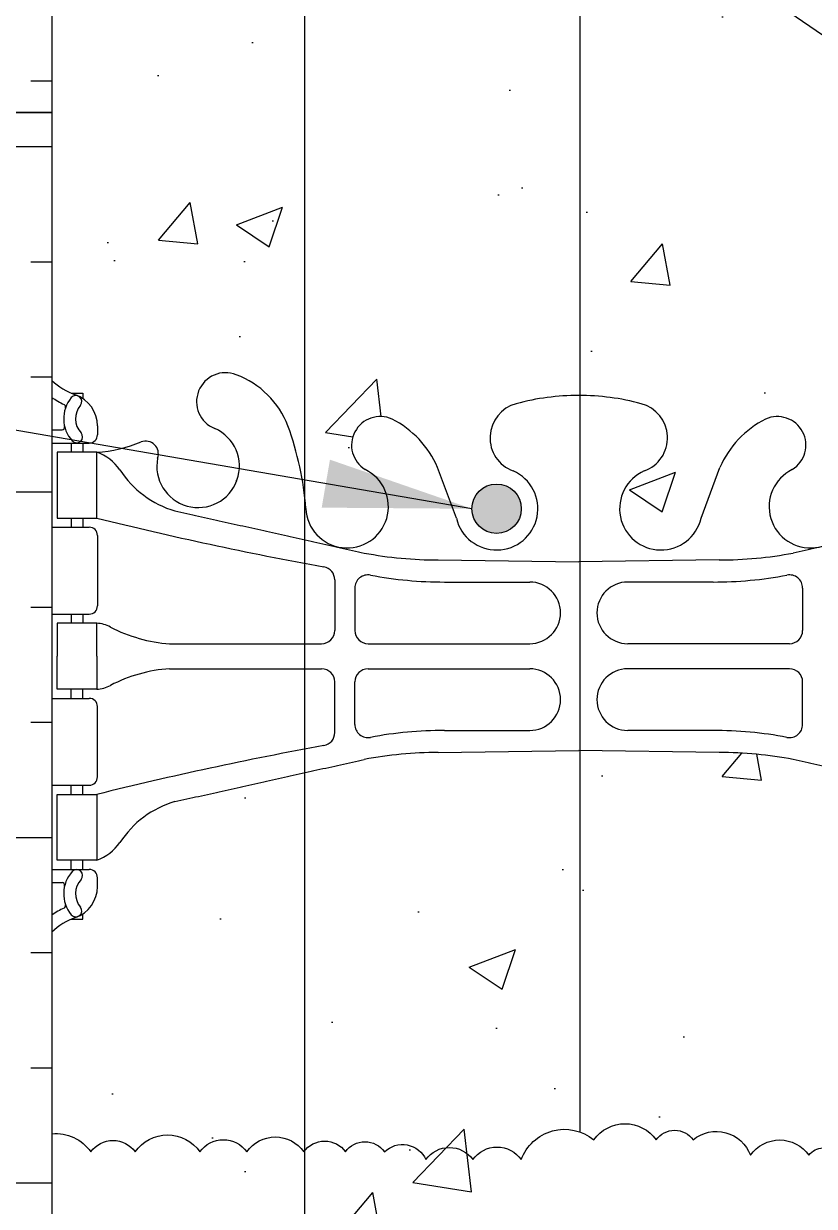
# Model space of a CAD drawing. Header units: inches. Extents: x 16 to 68.3, y 21.2 to 93.9.
# Drawn here: x 41.79 to 47.79, y 66.62 to 75.61 of the extents above; entities that cross this region are included whole.
import ezdxf

# ---------------------------------------------------------------- set-up
doc = ezdxf.new("R2010")
doc.units = ezdxf.units.IN
doc.header["$LTSCALE"] = 0.5
doc.header["$MEASUREMENT"] = 0
for name, color, linetype in [('HATCH', 12, 'Continuous'), ('line25', 2, 'Continuous'), ('LINE3', 3, 'Continuous'), ('LINE50', 5, 'Continuous'), ('TEXT', 4, 'Continuous'), ('Web_Edge', 9, 'Continuous')]:
    doc.layers.add(name, color=color, linetype=linetype)
doc.styles.add('DIM', font='romans.shx', dxfattribs={"width": 0.7})
doc.dimstyles.new('ext_12', dxfattribs={"dimscale": 12, "dimtxt": 0.09375, "dimasz": 0.09375, "dimexe": 0.09375, "dimexo": 0.0625, "dimgap": 0.0625, "dimtad": 1, "dimdec": 1, "dimzin": 3, "dimdsep": 46, "dimlunit": 4, "dimtxsty": 'DIM', "dimcen": 0.09, "dimdle": 0.09375, "dimclrt": 4, "dimadec": 0, "dimazin": 0, "dimtfac": 1, "dimtdec": 1, "dimtmove": 2, "dimatfit": 3, "dimfxl": 1, "dimfrac": 2, "dimtolj": 1, "dimtzin": 0, "dimarcsym": 0})
pattern_1 = [(50, (0, 0), (3.586300913003767, -0.3137606749129755), [0.375, -4.125]), (355, (0, 0), (-0.693756668065, 3.760960668500059), [0.3, -3.3]), (100.4514, (0.2988584, -0.0261467), (2.892546908570108, 3.447197710304768), [0.31870095, -3.50571056]), (46.18420000000001, (0, 1), (5.336205243128222, -0.8275950716450904), [0.5625, -6.1875]), (96.6356, (0.444683725, 0.931033465), (4.673313527743517, 4.870589354502209), [0.47805144, -5.258565]), (351.1842, (0, 1), (4.673309725668136, 4.870593004626623), [0.45, -4.95]), (21, (0.5, 0.75), (2.984535260592308, -2.013094453326694), [0.375, -4.125]), (326.0000000000001, (0.5, 0.75), (1.216576659607909, 3.625750225234265), [0.3, -3.3]), (71.4514, (0.748711165, 0.58224197), (4.20111314290745, 1.612652483549762), [0.31870095, -3.50571056]), (37.50000000000001, (0, 0), (0.06079927658645334, 1.664469269156557), [0, -3.26, 0, -3.35, 0, -3.3125]), (7.499999999999999, (0, 0), (1.315347687210743, 1.972058559411801), [0, -1.91, 0, -3.185, 0, -1.2625]), (327.5, (-1.115, 0), (2.669112180862045, -0.112774358671899), [0, -1.25, 0, -3.9, 0, -5.175]), (317.5, (-1.615, 0), (2.915930846711931, 0.5005249116615882), [0, -1.625, 0, -2.59, 0, -3.675])]

msp = doc.modelspace()

# ---------------------------------------------------------------- hatches: boundary and pattern name
at = {"layer": 'HATCH'}
h = msp.add_hatch(dxfattribs=at)
h.set_pattern_fill('INSUL', color=256, scale=7, style=0)
h.set_pattern_definition([(0, (-2884.155831338762, -322.0766072067573), (0, 2.625), []), (0, (-2884.155831338762, -321.2016072067573), (0, 2.625), [0.875, -0.875]), (0, (-2884.155831338762, -320.3266072067573), (0, 2.625), [0.875, -0.875])])
h.paths.add_polyline_path([(39.38075037272097, 74.93290685595431), (39.81825037272097, 74.93290685595431), (39.81825037272097, 75.43290685595431), (41.31825037272097, 75.43290685595431), (41.31825037272097, 74.93290685595431), (42.00575037272097, 74.93290685595431), (42.00575037272097, 92.93290685595431), (41.31825037272097, 92.93290685595431), (41.31825037272097, 93.43290685595431), (39.81825037272097, 93.43290685595431), (39.81825037272097, 92.93290685595431), (39.38075037272097, 92.93290685595431)])
h = msp.add_hatch(dxfattribs=at)
h.set_pattern_fill('AR-CONC', color=256, scale=0.5)
h.set_pattern_definition([(49.99999999999999, (0, 0), (3.586300913003767, -0.3137606749129755), [0.375, -4.125]), (355, (0, 0), (-0.693756668065, 3.760960668500059), [0.3, -3.3]), (100.45144446, (0.298858405, -0.02614672), (2.89254423363556, 3.447199954843147), [0.3187009599999999, -3.505710559999999]), (46.18420000000001, (0, 1), (5.336206653357862, -0.8275964039653827), [0.5625, -6.1875]), (96.63563549, (0.444683725, 0.931033465), (4.673309728371142, 4.870593003872752), [0.47805171, -5.258568799999999]), (351.1841639899999, (0, 1), (4.673309725273866, 4.870593001349951), [0.45, -4.950000005]), (21, (0.5, 0.75), (2.984535260592308, -2.013094453326694), [0.375, -4.125]), (326.0000000000001, (0.5, 0.75), (1.216576659607909, 3.625750225234265), [0.3, -3.3]), (71.45144474, (0.74871127, 0.58224213), (4.201111883649856, 1.612655764031769), [0.31870095, -3.50571056]), (37.50000000000001, (0, 0), (0.06079927658645334, 1.664469269156557), [0, -3.26, 0, -3.35, 0, -3.3125]), (7.499999999999999, (0, 0), (1.315347687210743, 1.972058559411801), [0, -1.91, 0, -3.185, 0, -1.2625]), (327.5, (-1.115, 0), (2.669112180862045, -0.1127743586718988), [0, -1.25, 0, -3.9, 0, -5.175]), (317.5, (-1.615, 0), (2.915930846711931, 0.5005249116615886), [0, -1.625, 0, -2.59, 0, -3.675])])
edge = h.paths.add_edge_path()
edge.add_arc((49.65974737583271, 86.34523039092467), 0.4999999999999998, 46.21088882983787, 66.42182151813422)
edge.add_line((49.85974737586201, 86.80348796040747), (49.76974737586147, 86.80348796040059))
edge.add_line((49.76974737586147, 86.80348796040059), (49.76974737585874, 86.84521402032473))
edge.add_arc((49.9097473758427, 87.05233717210766), 0.2499999999999988, 180.0000000030875, 235.94420226187, ccw=False)
edge.add_line((49.6597473758427, 87.05233717209418), (49.65974737583906, 87.11983717210428))
edge.add_arc((49.72224737583906, 87.11983717210765), 0.06250000000000001, 89.99999999998698, 180.0000000030875, ccw=False)
edge.add_line((49.72224737583907, 87.18233717210765), (49.76974737583691, 87.18233717210764))
edge.add_line((49.76974737583691, 87.18233717210764), (49.76974737583237, 87.25233717210764))
edge.add_line((49.76974737583237, 87.25233717210764), (49.6647473758477, 87.25233717210764))
edge.add_arc((49.78715602700481, 87.59494103462791), 0.3638149041640578, 212.0424222806901, 250.3387412735826, ccw=False)
edge.add_arc((48.86403713168669, 86.98371098329338), 0.743499063761513, 34.22801950081571, 73.81071145721748)
edge.add_spline(control_points=[(49.07133327597398, 87.6977272060627), (47.63388327597409, 88.01818720606272)], knot_values=[0, 0, 1, 1], degree=1, periodic=0)
edge.add_arc((47.07754542795036, 85.08658239844536), 2.983926699701091, 79.25461642973926, 90.09946546446955)
edge.add_line((47.07236533425804, 88.07050460182438), (46.01729402065462, 88.08608661676334))
edge.add_line((46.01729402065462, 88.08608661676334), (46.01729402065461, 79.77972709514529))
edge.add_line((46.01729402065461, 79.77972709514529), (47.07236533425807, 79.79530911008425))
edge.add_arc((47.07754542795034, 82.77923131346327), 2.983926699701083, 269.9005345355316, 280.745383570264)
edge.add_spline(control_points=[(47.63388327597409, 79.84762650584591), (49.07133327597398, 80.16808650584593)], knot_values=[0, 0, 1, 1], degree=1, periodic=0)
edge.add_arc((48.86403713168669, 80.88210272861525), 0.7434990637615129, 286.1892885427836, 325.7719804991818)
edge.add_arc((49.78715602700481, 80.27087267728072), 0.3638149041640576, 109.66125872641629, 147.9575777193149, ccw=False)
edge.add_line((49.6647473758477, 80.61347653980098), (49.76974737583237, 80.61347653980098))
edge.add_line((49.76974737583237, 80.61347653980098), (49.76974737583691, 80.68347653980099))
edge.add_line((49.76974737583691, 80.68347653980099), (49.72224737583907, 80.68347653980098))
edge.add_arc((49.72224737583906, 80.74597653980098), 0.06250000000000001, 179.9999999969125, 270.000000000013, ccw=False)
edge.add_line((49.65974737583906, 80.74597653980435), (49.6597473758427, 80.81347653981445))
edge.add_arc((49.9097473758427, 80.81347653980097), 0.2499999999999989, 124.05579773813, 179.9999999969125, ccw=False)
edge.add_line((49.76974737585874, 81.0205996915839), (49.76974737586147, 81.06232575150804))
edge.add_line((49.76974737586147, 81.06232575150804), (49.85974737586201, 81.06232575150116))
edge.add_arc((49.65974737583271, 81.52058332098396), 0.4999999999999999, 293.5781784818658, 313.7891111701621)
edge.add_line((50.00575037272097, 81.15963744395481), (50.00575037272097, 86.70617626795382))
edge = h.paths.add_edge_path()
edge.add_line((46.01729402065462, 88.08608661676334), (46.00575037272141, 88.08625710125308))
edge.add_line((46.00575037272141, 88.08625710125308), (44.93913541118481, 88.07050460182438))
edge.add_arc((44.9339553174925, 85.08658239844536), 2.983926699701082, 89.90053453553061, 100.7453835702634)
edge.add_spline(control_points=[(44.37761746946876, 88.01818720606272), (43.92738470849633, 87.91781391267426)], knot_values=[0.6867837065828728, 0.6867837065828728, 1, 1], degree=1, periodic=0)
edge.add_line((43.92738470857714, 87.91781391269228), (43.92738470857714, 79.94799979921636))
edge.add_spline(control_points=[(43.92738470849633, 79.94799979923438), (44.37761746946876, 79.84762650584591)], knot_values=[0.6867837065828678, 0.6867837065828678, 1, 1], degree=1, periodic=0)
edge.add_arc((44.9339553174925, 82.77923131346327), 2.983926699701082, 259.2546164297359, 270.0994654644676)
edge.add_line((44.93913541118473, 79.79530911008425), (46.00575037272156, 79.77955661065555))
edge.add_line((46.00575037272156, 79.77955661065555), (46.01729402065461, 79.77972709514529))
edge.add_line((46.01729402065461, 79.77972709514529), (46.01729402065462, 88.08608661676334))
edge = h.paths.add_edge_path()
edge.add_spline(control_points=[(43.92738470857714, 87.91781391269227), (42.94016746946886, 87.6977272060627)], knot_values=[0, 0, 0.6867837066390796, 0.6867837066390796], degree=1, periodic=0)
edge.add_arc((43.14746361375615, 86.98371098329338), 0.743499063761513, 106.1892885427836, 145.7719804991715)
edge.add_arc((42.22434471843804, 87.59494103462791), 0.3638149041640575, 289.6612587264163, 327.9575777193354, ccw=False)
edge.add_line((42.34675336959515, 87.25233717210764), (42.24175336961048, 87.25233717210764))
edge.add_line((42.24175336961048, 87.25233717210764), (42.24175336960593, 87.18233717210764))
edge.add_line((42.24175336960593, 87.18233717210764), (42.28925336960377, 87.18233717210765))
edge.add_arc((42.28925336960378, 87.11983717210765), 0.06250000000000001, -3.0876208256813698e-09, 90.00000000001302, ccw=False)
edge.add_line((42.35175336960378, 87.11983717210428), (42.35175336960015, 87.05233717209418))
edge.add_arc((42.10175336960015, 87.05233717210766), 0.2499999999999988, 304.05579773812997, 359.9999999969125, ccw=False)
edge.add_line((42.2417533695841, 86.84521402032473), (42.24175336958137, 86.80348796040059))
edge.add_line((42.24175336958137, 86.80348796040059), (42.15175336958083, 86.80348796040747))
edge.add_arc((42.35175336961014, 86.34523039092467), 0.4999999999999997, 113.5781784818658, 133.7891111703061)
edge.add_line((42.00575037272097, 86.70617626795296), (42.00575037272097, 81.15963744395567))
edge.add_arc((42.35175336961014, 81.52058332098396), 0.4999999999999995, 226.2108888296939, 246.4218215181342)
edge.add_line((42.15175336958083, 81.06232575150116), (42.24175336958137, 81.06232575150804))
edge.add_line((42.24175336958137, 81.06232575150804), (42.2417533695841, 81.0205996915839))
edge.add_arc((42.10175336960015, 80.81347653980097), 0.2499999999999988, 3.087507138843648e-09, 55.944202261869975, ccw=False)
edge.add_line((42.35175336960015, 80.81347653981445), (42.35175336960378, 80.74597653980435))
edge.add_arc((42.28925336960378, 80.74597653980098), 0.06250000000000001, -90.00000000001302, 3.087507138843648e-09, ccw=False)
edge.add_line((42.28925336960377, 80.68347653980098), (42.24175336960593, 80.68347653980099))
edge.add_line((42.24175336960593, 80.68347653980099), (42.24175336961048, 80.61347653980098))
edge.add_line((42.24175336961048, 80.61347653980098), (42.34675336959515, 80.61347653980098))
edge.add_arc((42.22434471843805, 80.27087267728072), 0.3638149041640577, 32.042422280640494, 70.33874127358581, ccw=False)
edge.add_arc((43.14746361375615, 80.88210272861525), 0.7434990637615132, 214.2280195008409, 253.8107114572175)
edge.add_spline(control_points=[(42.94016746946886, 80.16808650584593), (43.92738470857714, 79.94799979921636)], knot_values=[0, 0, 0.6867837066390796, 0.6867837066390796], degree=1, periodic=0)
edge.add_line((43.92738470857714, 79.94799979921636), (43.92738470857714, 87.91781391269227))
edge = h.paths.add_edge_path()
edge.add_arc((49.65974737583271, 68.34523039092467), 0.4999999999999998, 46.21088882983787, 66.42182151813422)
edge.add_line((49.85974737586201, 68.80348796040747), (49.76974737586147, 68.80348796040059))
edge.add_line((49.76974737586147, 68.80348796040059), (49.76974737585874, 68.84521402032473))
edge.add_arc((49.9097473758427, 69.05233717210766), 0.2499999999999988, 180.0000000030875, 235.94420226187, ccw=False)
edge.add_line((49.6597473758427, 69.05233717209418), (49.65974737583906, 69.11983717210428))
edge.add_arc((49.72224737583906, 69.11983717210765), 0.06250000000000001, 89.99999999998698, 180.0000000030875, ccw=False)
edge.add_line((49.72224737583907, 69.18233717210765), (49.76974737583691, 69.18233717210764))
edge.add_line((49.76974737583691, 69.18233717210764), (49.76974737583237, 69.25233717210764))
edge.add_line((49.76974737583237, 69.25233717210764), (49.6647473758477, 69.25233717210764))
edge.add_arc((49.78715602700473, 69.59494103462794), 0.3638149041640578, 212.0424222804951, 250.33874127359678, ccw=False)
edge.add_arc((48.86403713168669, 68.98371098329338), 0.7434990637615126, 34.22801950091625, 73.81071145721643)
edge.add_spline(control_points=[(49.07133327597398, 69.6977272060627), (47.63388327597409, 70.01818720606272)], knot_values=[0, 0, 1, 1], degree=1, periodic=0)
edge.add_arc((47.07754542795036, 67.08658239844536), 2.98392669970109, 79.25461642973826, 90.09946546446818)
edge.add_line((47.07236533425811, 70.07050460182438), (46.01729402065461, 70.08608661676334))
edge.add_line((46.01729402065461, 70.08608661676334), (46.01729402065461, 67.18649998957106))
edge.add_arc((45.89694003433868, 66.85945341837021), 0.3484889406514577, 50.206941944660684, 69.79625397109521, ccw=False)
edge.add_arc((46.35678619018471, 66.9614043961476), 0.2890885121043847, 35.000000049744926, 144.999999950256, ccw=False)
edge.add_arc((46.73374488911767, 67.02908379061017), 0.1710930888453198, 35.00000004974447, 144.9999999502503, ccw=False)
edge.add_arc((47.0507625549502, 66.91694358144542), 0.2747678591514678, 20.067823958623023, 130.0678238591272, ccw=False)
edge.add_arc((47.53115746998198, 66.8555628542095), 0.2713891911863233, 35.00000004974447, 144.9999999502704, ccw=False)
edge.add_arc((47.85978813371104, 66.93677807643002), 0.1297947724258311, 35.000000049746575, 144.9999999502446, ccw=False)
edge.add_arc((48.01443782202094, 66.97738564492818), 0.05899763733755128, 98.46763984434159, 144.9999999502589, ccw=False)
edge.add_arc((47.99706292342111, 66.97738564492815), 0.05899763733755129, 35.00000004985583, 81.5323601557717, ccw=False)
edge.add_arc((48.15171261173085, 66.93677807642995), 0.1297947724258311, 35.000000049746575, 144.9999999501768, ccw=False)
edge.add_arc((48.48034327545997, 66.85556285420948), 0.2713891911863233, 35.00000004974447, 144.9999999502737, ccw=False)
edge.add_arc((48.96073819049172, 66.91694358144551), 0.2747678591514678, 49.93217614085802, 159.9321760413863, ccw=False)
edge.add_arc((49.2777558563243, 67.0290837906102), 0.1710930888453198, 35.00000004974447, 144.9999999502489, ccw=False)
edge.add_arc((49.65471455525726, 66.9614043961476), 0.2890885121043847, 35.000000049744926, 144.9999999502521, ccw=False)
edge.add_arc((50.11456071110332, 66.85945341837024), 0.3484889406514596, 108.1939553616794, 129.7930580553476, ccw=False)
edge.add_line((50.00575037272097, 67.19051965346148), (50.00575037272097, 68.70617626795382))
edge = h.paths.add_edge_path()
edge.add_line((46.01729402065461, 70.08608661676334), (46.00575037272142, 70.08625710125308))
edge.add_line((46.00575037272142, 70.08625710125308), (44.93913541118484, 70.07050460182438))
edge.add_arc((44.93395531749251, 67.08658239844536), 2.983926699701082, 89.90053453553048, 100.7453835702628)
edge.add_spline(control_points=[(44.37761746946876, 70.01818720606272), (43.92738470857714, 69.91781391269227)], knot_values=[0.6867837066390796, 0.6867837066390796, 1, 1], degree=1, periodic=0)
edge.add_line((43.92738470857714, 69.91781391269227), (43.92738470857714, 67.04741426064041))
edge.add_arc((44.07700893180284, 66.92615876084994), 0.1925884326882842, 35.000000049744926, 140.9786846608937, ccw=False)
edge.add_arc((44.38266751188758, 66.93306269264247), 0.1805517949427258, 35.000000049736684, 144.9999999503395, ccw=False)
edge.add_arc((44.66761295953486, 66.89657734210114), 0.1959448866285584, 24.37979492092802, 134.3797948213562, ccw=False)
edge.add_arc((45.02391568800157, 66.85294193211523), 0.2170908186462479, 35.00000004974743, 144.999999950316, ccw=False)
edge.add_arc((45.38539263390121, 66.84886940579547), 0.2241910515995041, 35.00000004974561, 144.9999999502162, ccw=False)
edge.add_arc((45.89694003433863, 66.85945341837022), 0.3484889406514577, 69.79625397108771, 160.2069418451645, ccw=False)
edge.add_line((46.01729402065461, 67.18649998957108), (46.01729402065461, 70.08608661676334))
edge = h.paths.add_edge_path()
edge.add_spline(control_points=[(43.92738470857714, 69.91781391269227), (42.94016746946886, 69.6977272060627)], knot_values=[0, 0, 0.6867837066390796, 0.6867837066390796], degree=1, periodic=0)
edge.add_arc((43.14746361375619, 68.98371098329339), 0.7434990637615129, 106.1892885427865, 145.7719804992229)
edge.add_arc((42.22434471843804, 69.59494103462791), 0.3638149041640574, 289.6612587264163, 327.95757771923536, ccw=False)
edge.add_line((42.34675336959515, 69.25233717210764), (42.24175336961048, 69.25233717210764))
edge.add_line((42.24175336961048, 69.25233717210764), (42.24175336960593, 69.18233717210764))
edge.add_line((42.24175336960593, 69.18233717210764), (42.28925336960377, 69.18233717210765))
edge.add_arc((42.28925336960378, 69.11983717210765), 0.06250000000000001, -3.0876208256813698e-09, 90.00000000001302, ccw=False)
edge.add_line((42.35175336960378, 69.11983717210428), (42.35175336960015, 69.05233717209418))
edge.add_arc((42.10175336960015, 69.05233717210766), 0.2499999999999988, 304.05579773812997, 359.9999999969125, ccw=False)
edge.add_line((42.2417533695841, 68.84521402032473), (42.24175336958137, 68.80348796040059))
edge.add_line((42.24175336958137, 68.80348796040059), (42.15175336958083, 68.80348796040747))
edge.add_arc((42.35175336961014, 68.34523039092467), 0.4999999999999998, 113.5781784818658, 133.7891111703061)
edge.add_line((42.00575037272097, 68.70617626795296), (42.00575037272097, 67.17379682228778))
edge.add_arc((42.0359991827129, 66.85021465889207), 0.3249929337289893, 35.000000049740606, 95.3405509028234, ccw=False)
edge.add_arc((42.46983697496431, 66.9192547438335), 0.20462521901779, 35.000000049743676, 144.9999999502806, ccw=False)
edge.add_arc((42.88395497268343, 66.86402260770089), 0.3009195096539231, 35.00000004974311, 144.9999999502307, ccw=False)
edge.add_arc((43.30793292852515, 66.91235072681684), 0.2166620053473131, 35.000000049746575, 144.9999999502617, ccw=False)
edge.add_arc((43.70233088828653, 66.88473474397489), 0.2648090020814063, 31.80222356554151, 144.999999950263, ccw=False)
edge.add_line((43.92738470857714, 67.02428611643661), (43.92738470857714, 69.91781391269227))
edge = h.paths.add_edge_path()
edge.add_arc((43.70233088828652, 66.8847347439749), 0.2648090020814058, 31.80222356553801, 144.9999999502553)
edge.add_arc((43.30793292852515, 66.91235072681691), 0.2166620053473131, 35.00000004973725, 144.9999999502564)
edge.add_arc((42.88395497268353, 66.86402260770086), 0.3009195096539232, 35.00000004977011, 144.9999999502434)
edge.add_arc((42.46983697496431, 66.9192547438335), 0.2046252190177865, 35.00000004971502, 144.9999999502817)
edge.add_arc((42.03599918271289, 66.85021465889207), 0.3249929337289882, 35.00000004974061, 95.34055090282214)
edge.add_line((42.00575037272097, 67.17379682228778), (42.00575037272097, 63.15963744395567))
edge.add_arc((42.35175336961015, 63.52058332098396), 0.5000000000000084, 226.2108888296927, 246.421821518132)
edge.add_line((42.15175336958082, 63.06232575150116), (42.24175336958137, 63.06232575150804))
edge.add_line((42.24175336958137, 63.06232575150804), (42.2417533695841, 63.0205996915839))
edge.add_arc((42.10175336960015, 62.81347653980097), 0.2499999999999989, 3.087507138843648e-09, 55.944202261869975, ccw=False)
edge.add_line((42.35175336960015, 62.81347653981445), (42.35175336960378, 62.74597653980435))
edge.add_arc((42.28925336960378, 62.74597653980098), 0.06250000000000001, -90.00000000001302, 3.087507138843648e-09, ccw=False)
edge.add_line((42.28925336960377, 62.68347653980098), (42.24175336960593, 62.68347653980099))
edge.add_line((42.24175336960593, 62.68347653980099), (42.24175336961048, 62.61347653980098))
edge.add_line((42.24175336961048, 62.61347653980098), (42.34675336959514, 62.61347653980098))
edge.add_arc((42.2243447184381, 62.27087267728071), 0.3638149041640577, 32.042422280519986, 70.33874127359502, ccw=False)
edge.add_arc((43.14746361375614, 62.88210272861525), 0.7434990637615073, 214.2280195009032, 253.8107114572246)
edge.add_spline(control_points=[(42.94016746946886, 62.16808650584593), (43.92738470857714, 61.94799979921636)], knot_values=[0, 0, 0.6867837066390796, 0.6867837066390796], degree=1, periodic=0)
edge.add_line((43.92738470857714, 61.94799979921636), (43.92738470857714, 67.02428611643661))
edge = h.paths.add_edge_path()
edge.add_arc((50.11456071110334, 66.85945341837024), 0.3484889406514552, 108.1939553616828, 129.7930580553527)
edge.add_arc((49.65471455525725, 66.96140439614757), 0.2890885121043847, 35.00000004974715, 144.9999999502552)
edge.add_arc((49.27775585632424, 67.02908379061023), 0.1710930888453198, 35.00000004971677, 144.9999999502437)
edge.add_arc((48.96073819049175, 66.91694358144548), 0.2747678591514645, 49.93217614088111, 159.9321760413896)
edge.add_arc((48.48034327545997, 66.8555628542095), 0.2713891911863218, 35.00000004973044, 144.9999999502554)
edge.add_arc((48.15171261173095, 66.93677807642995), 0.1297947724258311, 35.00000004979186, 144.9999999502534)
edge.add_arc((47.997062923421, 66.97738564492818), 0.05899763733755128, 35.00000004965683, 81.53236015565844)
edge.add_arc((48.01443782202133, 66.97738564492823), 0.05899763733754638, 98.4676398447251, 144.9999999506264)
edge.add_arc((47.85978813371108, 66.93677807642995), 0.1297947724258311, 35.00000004964745, 144.9999999502446)
edge.add_arc((47.53115746998196, 66.85556285420952), 0.2713891911863229, 35.00000004971962, 144.9999999502704)
edge.add_arc((47.05076255495018, 66.91694358144547), 0.2747678591514673, 20.06782395861975, 130.0678238591284)
edge.add_arc((46.73374488911767, 67.02908379061016), 0.1710930888453197, 35.00000004976688, 144.9999999502503)
edge.add_arc((46.35678619018472, 66.96140439614759), 0.2890885121043826, 35.00000004974566, 144.9999999502606)
edge.add_arc((45.89694003433861, 66.85945341837024), 0.3484889406514576, 50.2069419446434, 160.2069418451615)
edge.add_arc((45.38539263390121, 66.8488694057955), 0.2241910515995041, 35.00000004974556, 144.9999999502574)
edge.add_arc((45.02391568800156, 66.85294193211504), 0.2170908186462479, 35.00000004977353, 144.9999999502921)
edge.add_arc((44.66761295953485, 66.89657734210115), 0.1959448866285581, 24.37979492088711, 134.379794821415)
edge.add_arc((44.38266751188746, 66.93306269264231), 0.1805517949427259, 35.0000000497506, 144.9999999502782)
edge.add_arc((44.07700893180284, 66.92615876084994), 0.1925884326882838, 35.00000004974492, 140.9786846608937)
edge.add_line((43.92738470857714, 67.04741426064041), (43.92738470857714, 67.02428611643661))
edge.add_line((43.92738470857714, 67.02428611643661), (43.92738470857714, 61.94799979921636))
edge.add_spline(control_points=[(43.92738470857714, 61.94799979921636), (44.37761746946876, 61.84762650584591)], knot_values=[0.6867837066390796, 0.6867837066390796, 1, 1], degree=1, periodic=0)
edge.add_arc((44.93395531749255, 64.77923131346327), 2.983926699701084, 259.2546164297358, 270.0994654644759)
edge.add_line((44.93913541118521, 61.79530911008423), (46.00575037272137, 61.77955661065555))
edge.add_line((46.00575037272137, 61.77955661065555), (47.0723653342576, 61.79530911008423))
edge.add_arc((47.07754542795031, 64.77923131346327), 2.983926699701084, 269.900534535523, 280.7453835702624)
edge.add_spline(control_points=[(47.63388327597409, 61.84762650584591), (49.07133327597398, 62.16808650584593)], knot_values=[0, 0, 1, 1], degree=1, periodic=0)
edge.add_arc((48.86403713168669, 62.88210272861525), 0.7434990637615067, 286.1892885427754, 325.771980499191)
edge.add_arc((49.78715602700481, 62.27087267728072), 0.3638149041640575, 109.66125872641521, 147.9575777192956, ccw=False)
edge.add_line((49.6647473758477, 62.61347653980098), (49.76974737583237, 62.61347653980098))
edge.add_line((49.76974737583237, 62.61347653980098), (49.76974737583691, 62.68347653980098))
edge.add_line((49.76974737583691, 62.68347653980098), (49.72224737583907, 62.68347653980098))
edge.add_arc((49.72224737583906, 62.74597653980098), 0.06250000000000001, 179.9999999969125, 270.0000000000065, ccw=False)
edge.add_line((49.65974737583906, 62.74597653980435), (49.6597473758427, 62.81347653981445))
edge.add_arc((49.9097473758427, 62.81347653980097), 0.2499999999999989, 124.05579773813, 179.9999999969125, ccw=False)
edge.add_line((49.76974737585874, 63.0205996915839), (49.76974737586147, 63.06232575150804))
edge.add_line((49.76974737586147, 63.06232575150804), (49.85974737586203, 63.06232575150116))
edge.add_arc((49.65974737583269, 63.52058332098395), 0.500000000000009, 293.5781784818698, 313.7891111701645)
edge.add_line((50.00575037272097, 63.15963744395481), (50.00575037272097, 67.19051965346148))
h.paths.add_polyline_path([(43.92738470857714, 59.87046195964876, -0.05666383542022759), (43.8106950761902, 59.34908945506202, -0.2278381461859753), (43.40604329221746, 58.92489932244133, -1), (43.24261472081135, 59.33342239651192, 2.087231407577453), (42.80871529089081, 59.55823965476111, -0.6696014940937474), (42.67621289214439, 59.43795795806153, 0.08534784464098068), (42.34675336959596, 59.51347653980119), (42.24175336961048, 59.51347653980119), (42.24175336960593, 59.44347653980118), (42.28925336960377, 59.4434765398012, -0.4142135623889448), (42.35175336960378, 59.38097653979783), (42.35175336960015, 59.31347653978773, -0.249069420179816), (42.2417533695841, 59.10635338801828), (42.24175336958137, 59.06462732809413), (42.15175336958082, 59.06462732810101, 0.08841615068672898), (42.00575037272097, 58.9673156356465), (42.00575037272097, 56.93290685595431), (42.00575037272097, 56.17351817396133), (42.08463825211879, 56.41544100411528, -0.7257365567846111), (42.19074675275808, 56.43417373940805), (42.23965979623625, 56.28417373940795), (42.36574675275777, 56.28417373940805, -0.4142135623730794), (42.41574675275781, 56.23417373940809), (42.41574675275803, 56.20417373940796), (42.51574675275791, 56.20417373940802), (42.51574816860904, 55.38045836448606), (43.92738470857714, 55.1284321263021)])
h.paths.add_polyline_path([(45.97049846467532, 59.08302910389074, -0.06342882996162606), (45.53160993727732, 59.14496982517119, -0.7348724129815378), (45.50850633368972, 59.65600867187412, 1.61247353724821), (45.07696316916907, 60.01559687157845), (44.93432532698918, 59.62875201584627, -0.1637199698636485), (44.61249309361467, 59.2749352612876, -1.05916744043704), (44.40619781486122, 59.65681146325633, 1.629604377932075), (43.93513600632859, 59.95790248914238, -0.009281151891959898), (43.92738470857714, 59.87046195964875), (43.92738470857714, 55.1284321263021), (45.88246758959666, 54.77938180783107, -0.01255838567427906), (45.97049846467532, 54.78278455240077)])
h.paths.add_polyline_path([(50.00575037272097, 58.96731563564737, 0.0884161506860951), (49.85974737586203, 59.06462732810101), (49.76974737586147, 59.06462732809413), (49.76974737585874, 59.10635338801828, -0.2490694201798159), (49.6597473758427, 59.31347653978773), (49.65974737583906, 59.38097653979783, -0.4142135623889365), (49.72224737583907, 59.4434765398012), (49.76974737583691, 59.44347653980119), (49.76974737583237, 59.51347653980119), (49.66474737584695, 59.51347653980119, 0.08534784463976441), (49.33528785330294, 59.43795795806346, -0.6696014941017541), (49.20278545455154, 59.55823965475876, 2.087231407570266), (48.76888602462778, 59.3334223965135, -1), (48.60545745323475, 58.92489932243782, -0.2278381461899527), (48.20080566925255, 59.34908945506223, -0.06597968640273069), (48.07636473911437, 59.95790248914074, 1.62960437793008), (47.60530293057951, 59.65681146325758, -1.059167440434085), (47.39900765182669, 59.27493526128843, -0.1637199698631031), (47.07717541845362, 59.62875201584639), (46.93453757627378, 60.01559687157845, 1.612473537249848), (46.50299441175356, 59.65600867187399, -0.7348724129957874), (46.47989080815584, 59.14496982516855, -0.0735258378247976), (45.97049846467532, 59.08349321176225), (45.97049846467532, 54.7823203903462, -0.07352642755726718), (46.47989492204665, 54.72084388673586, -0.132790516546007), (46.60114556478735, 54.65107278392534), (47.30141735883828, 54.52604990376882, -0.03911831574373269), (47.39901176571029, 54.59087845061955, -0.5661006846896212), (47.73008564094121, 54.41957278275956, -0.07444126607771191), (48.1146881225805, 54.19735159485433, -0.03501258187443002), (48.20080978313455, 54.51672425684548, -0.2278381461853876), (48.60546156710629, 54.94091438946523, -1), (48.76889013850935, 54.53239131539328, 2.087231407590755), (49.20278956843229, 54.30757405715299, -0.3803920597852934), (49.49575399268557, 54.60267567730457), (49.49575399268409, 56.20417373940802), (49.59575399268417, 56.20417373940796), (49.59575399268418, 56.23417373940805, -0.4142135623733604), (49.64575399268422, 56.28417373940805), (49.77184094920574, 56.28417373940795), (49.81464549204337, 56.41544100411033, -0.7257365568518634), (49.9207539926857, 56.43417373940365), (50.00575037272097, 56.1735181739615), (50.00575037272097, 56.93290685595431)])
h.paths.add_polyline_path([(45.53161405117548, 54.72084388674019, -0.05082936706744496), (45.88246758959665, 54.77938180783107), (43.92738470857714, 55.1284321263021), (43.92738470857714, 53.995390058208, -0.0075958229865456), (43.9339709897413, 53.92384738045325, 1.753170910237371), (44.38490858165756, 54.22045551568675, -0.9407930192622284), (44.58842111833437, 54.60371873556855, -0.1730747606229338), (44.93432944087092, 54.23706169606058), (45.07696728305077, 53.85021684032849, 1.612473537246619), (45.50851044757197, 54.20980504003255, -0.7348724130076092)])
h.paths.add_polyline_path([(47.07717953233536, 54.23706169606058, -0.123808727381055), (47.30141735883827, 54.52604990376882), (46.60114556478734, 54.65107278392534, -0.5485519546029431), (46.50299852563395, 54.20980504003238, 1.612473537245531), (46.93454169015551, 53.85021684032849)])
h.paths.add_polyline_path([(43.92738470857714, 55.1284321263021), (42.51574816860904, 55.38045836448606), (42.51574950550775, 54.60267601743573, -0.3803970778955293), (42.80871940477263, 54.30757405714619, 2.087231407578331), (43.24261883469332, 54.53239131539478, -1), (43.40604740609324, 54.94091438946779, -0.2134499129943623), (43.79827316687745, 54.55171392248043, -0.06059869005666111), (43.92738470857714, 53.99539005820802)])
h.paths.add_polyline_path([(45.97049846467532, 49.86219003336015), (45.97049846467532, 46.00362367854868), (49.33460333083518, 46.00362367854868, 0.2681384484786097), (49.49575399268636, 46.15174719466334), (49.49575399268655, 47.62055685597348), (49.37575399269829, 47.82055685595483), (49.37575399269829, 47.93290685595511), (49.37575399269829, 48.04525685595493), (49.49575399268663, 48.24525685593642), (49.49575399268682, 49.71406651724404, 0.2681384484805035), (49.33460333083514, 49.86219003336015)])
h.paths.add_polyline_path([(45.97049846467532, 49.86219003336015), (42.67690564237114, 49.86219003336015, 0.2681558504668568), (42.51575073494089, 49.71405296119146), (42.51575073494089, 48.24525021896008), (42.6357467527437, 48.04525685595447), (42.6357467527437, 47.9329068559542), (42.6357467527437, 47.82055685595437), (42.51575073494089, 47.62056349294877), (42.51575073494089, 46.15176075071737, 0.2681558504668249), (42.67690564237111, 46.00362367854868), (45.97049846467532, 46.00362367854868)])
h.paths.add_polyline_path([(49.49575399268587, 41.26313803460423, -0.3803920597853901), (49.20278956843222, 41.55823965475555, 2.087231407643068), (48.76889013852001, 41.33342239651122, -1), (48.60546156709772, 40.92489932244681, -0.2134499129876757), (48.21323580632915, 41.3140997894275, -0.0699232591372946), (48.07636885299587, 41.95790248914482, 1.702394472336587), (47.62660039154672, 41.6453581962233, -0.9407930192596998), (47.42308785488346, 41.26209497633439, -0.1730747606274036), (47.07717953233534, 41.6287520158483), (46.93454169015551, 42.01559687158034, 1.612473537251582), (46.50299852563574, 41.65600867187576, -0.7348724130726708), (46.47989492198686, 41.14496982515663, -0.06847526279530537), (46.00575448660473, 41.08290685595624, -0.005025195847526104), (45.97049846467532, 41.08302915950805), (45.97049846467532, 38.30997476392538), (46.59343055670426, 38.93290685595431), (50.00575037272097, 38.93290685595431), (50.00575037272097, 39.69229553794727), (49.92075399268569, 39.43163997250516, -0.6000000000331527), (49.82075399268391, 39.43163997250076), (49.77184094920574, 39.58163997250088), (49.64575399268422, 39.58163997250078, -0.4142135623733604), (49.59575399268418, 39.63163997250078), (49.595753992684, 39.66163997250085), (49.49575399268409, 39.6616399725008)])
h.paths.add_polyline_path([(45.97049846467532, 41.08302915950805, -0.06342824119737661), (45.53161405115999, 41.14496982517286, -0.7348724129879809), (45.50851044757407, 41.65600867187722, 1.612473537240041), (45.07696728305077, 42.01559687158034), (44.93432944087093, 41.6287520158483, -0.1730747606225524), (44.58842111833545, 41.26209497634076, -0.940793019258798), (44.38490858165795, 41.64535819622208, 1.702394472345426), (43.93514012021023, 41.95790248914324, -0.06992325913730871), (43.79827316687653, 41.31409978942587, -0.2134499129893581), (43.40604740610281, 40.92489932244472, -1), (43.24261883469498, 41.3334223965147, 2.087231407569876), (42.80871940477253, 41.5582396547626, -0.3803970205195437), (42.51574956810772, 41.26313769836153), (42.51574675275791, 39.6616399725008), (42.415746752758, 39.66163997250086), (42.41574675275781, 39.63163997250049, -0.4142135623716955), (42.36574675275777, 39.58163997250078), (42.23965979623625, 39.58163997250088), (42.19074675275807, 39.43163997250075, -0.6000000000331899), (42.0907467527563, 39.43163997250517), (42.00575037272097, 39.69229553794743), (42.00575037272097, 38.93290685595431), (44.59343055670426, 38.93290685595431), (45.59343055670426, 39.93290685595431), (45.59343055670426, 38.93290685595431), (45.59343055670426, 37.93290685595431), (45.97049846467532, 38.30997476392537)])
h = msp.add_hatch(dxfattribs=at)
h.set_pattern_fill('AR-CONC', color=256, scale=0.5, style=0)
h.set_pattern_definition(pattern_1)
h.paths.add_polyline_path([(45.00575037272096, 77.8224622619458), (44.93432532698921, 77.62875201584635, -0.1730747606230874), (44.58841700445227, 77.26209497633815, -0.9407930192580641), (44.38490446777431, 77.6453581962192, 1.702394472353784), (43.93513600632848, 77.95790248914079, -0.06992325913715436), (43.79826905299515, 77.31409978942483, -0.2134499129908858), (43.40604329221833, 76.92489932244169, -1), (43.24261472078501, 77.33342239650148, 2.087231407704766), (42.80871529089085, 77.55823965476097, -0.669601494109265), (42.67621289214083, 77.43795795806302, 0.0853478446399556), (42.34675336959616, 77.51347653980119), (42.24175336961048, 77.51347653980119), (42.24175336960594, 77.44347653980118), (42.28925336960378, 77.4434765398012, -0.4142135623864142), (42.35175336960378, 77.38097653979835), (42.35175336960015, 77.31347653978216, -0.2490694201739034), (42.2417533695841, 77.10635338801828), (42.24175336958138, 77.06462732809412), (42.15175336958084, 77.06462732810101, 0.08841615068673862), (42.00575037272097, 76.9673156356465), (42.00575037272097, 74.93290685595431), (42.00575037272097, 72.89849807626213, 0.08841615068673564), (42.15175336958083, 72.80118638380762), (42.24175336958138, 72.8011863838145), (42.2417533695841, 72.75946032389034, -0.2490694201798198), (42.35175336960015, 72.55233717212089), (42.35175336960378, 72.48483717211028, -0.4142135623864142), (42.28925336960378, 72.42233717210743), (42.24175336960593, 72.42233717210745), (42.24175336961048, 72.35233717210744), (42.34675336959594, 72.35233717210744, 0.08534784463998699), (42.67621289214075, 72.42785575384556, -0.6696014941096011), (42.80871529089086, 72.30757405714766, 2.087231407567003), (43.24261472081374, 72.53239131539566, -1), (43.40604329221857, 72.94091438946685, -0.2134499129906179), (43.79826905299499, 72.55171392248421, -0.06992325913718131), (43.93513600632846, 71.90791122276802, 1.702394472354129), (44.38490446777438, 72.22045551568938, -0.9407930192584633), (44.58841700445254, 72.60371873557035, -0.1730747606229911), (44.93432532698921, 72.23706169606228), (45.00575037272097, 72.04335144996278)])
h = msp.add_hatch(dxfattribs=at)
h.set_pattern_fill('AR-CONC', color=256, scale=0.5, style=0)
h.set_pattern_definition(pattern_1)
h.paths.add_polyline_path([(46.01729402065462, 77.08286886965824, -0.001645328817786123), (46.00575037272196, 77.08290685595429, -0.06847526280424085), (45.53160993727957, 77.14496982517059, -0.734872412983877), (45.50850633368898, 77.65600867187388, 1.612473537251058), (45.07696316916905, 78.0155968715784), (45.00575037272096, 77.82246226194583), (45.00575037272096, 72.04335144996281), (45.07696316916849, 71.85021684033174, 1.612473537249834), (45.50850633369033, 72.20980504003425, -0.7348724129876373), (45.53160993728063, 72.72084388673834, -0.06847526280385212), (46.00575037272035, 72.78290685595432, -0.00164532881801501), (46.01729402065462, 72.78294484225039)])
h.paths.add_polyline_path([(45.56944034210005, 71.92295497193143, -1), (45.19444034210005, 71.92295497193143, -1)], flags=16)
h = msp.add_hatch(dxfattribs=at)
h.set_pattern_fill('AR-CONC', color=256, scale=0.5, style=0)
h.set_pattern_definition(pattern_1)
h.paths.add_polyline_path([(50.00575037272096, 76.96731563564737, 0.08841615068609004), (49.85974737586204, 77.06462732810101), (49.76974737586146, 77.06462732809413), (49.76974737585874, 77.10635338801829, -0.2490694201798198), (49.6597473758427, 77.31347653978774), (49.65974737583906, 77.38097653979835, -0.4142135623864142), (49.72224737583906, 77.4434765398012), (49.76974737583691, 77.4434765398012), (49.76974737583237, 77.51347653980119), (49.6647473758469, 77.51347653980119, 0.08534784463997895), (49.33528785330212, 77.43795795806308, -0.6696014941097131), (49.20278545455199, 77.55823965476097, 2.087231407567003), (48.7688860246291, 77.33342239651297, -1), (48.60545745322425, 76.92489932244177, -0.2134499129907177), (48.21323169244776, 77.31409978942467, -0.06992325913717055), (48.07636473911437, 77.95790248914078, 1.702394472353678), (47.62659627766849, 77.64535819621923, -0.9407930192583336), (47.42308374099013, 77.26209497633837, -0.1730747606229203), (47.07717541845363, 77.62875201584635), (46.93453757627435, 78.01559687157689, 1.612473537250128), (46.50299441175259, 77.65600867187435, -0.7348724129848975), (46.4798908081639, 77.14496982517076, -0.06682240548530545), (46.01729402065462, 77.08286886965824), (46.01729402065462, 72.78294484225039, -0.06682240548521809), (46.47989080816331, 72.72084388673802, -0.7348724129838015), (46.50299441175387, 72.20980504003475, 1.612473537251058), (46.9345375762738, 71.85021684033023), (47.07717541845363, 72.23706169606228, -0.173074760623091), (47.42308374099058, 72.60371873557048, -0.9407930192578253), (47.62659627766854, 72.22045551568942, 1.702394472353784), (48.07636473911437, 71.90791122276784, -0.06992325913715436), (48.2132316924477, 72.5517139224838, -0.2134499129908858), (48.60545745322452, 72.94091438946694, -1), (48.76888602465783, 72.53239131540715, 2.087231407704766), (49.20278545455199, 72.30757405714766, -0.6696014941091581), (49.335287853302, 72.4278557538456, 0.085347844639961), (49.66474737584669, 72.35233717210744), (49.76974737583237, 72.35233717210744), (49.76974737583692, 72.42233717210745), (49.72224737583906, 72.42233717210743, -0.4142135623864142), (49.65974737583906, 72.48483717211028), (49.6597473758427, 72.55233717212647, -0.2490694201739033), (49.76974737585874, 72.75946032389035), (49.76974737586147, 72.8011863838145), (49.85974737586201, 72.80118638380762, 0.08841615068610513), (50.00575037272097, 72.89849807626126), (50.00575037272097, 74.93290685595431)])
h = msp.add_hatch(dxfattribs=at)
h.set_pattern_fill('INSUL', color=256, scale=7, style=0)
h.set_pattern_definition([(0, (-2884.155831338763, -340.0766072067573), (0, 2.625), []), (0, (-2884.155831338763, -339.2016072067573), (0, 2.625), [0.875, -0.875]), (0, (-2884.155831338763, -338.3266072067573), (0, 2.625), [0.875, -0.875])])
h.paths.add_polyline_path([(39.38075037272097, 56.93290685595431), (39.81825037272097, 56.93290685595431), (39.81825037272097, 57.43290685595431), (41.31825037272097, 57.43290685595431), (41.31825037272097, 56.93290685595431), (42.00575037272097, 56.93290685595431), (42.00575037272097, 74.93290685595431), (41.31825037272097, 74.93290685595431), (41.31825037272097, 75.43290685595431), (39.81825037272097, 75.43290685595431), (39.81825037272097, 74.93290685595431), (39.38075037272097, 74.93290685595431)])
at = {"layer": 'LINE3'}
msp.add_hatch(color=256, dxfattribs=at).paths.add_polyline_path([(45.56944034210005, 71.92295497193143, 1), (45.19444034210005, 71.92295497193143, 1)])

# ---------------------------------------------------------------- linework, layer by layer
at = {"layer": 'HATCH'}
msp.add_lwpolyline([(42.00575037272097, 67.17379682228778, -0.2695424465986884), (42.30221780859466, 67.03662294789075, -0.52056705), (42.63745614133387, 67.03662294789075, -0.52056705), (43.13045380403307, 67.03662294789075, -0.52056705), (43.48541205301728, 67.03662294789075, -0.52056705), (43.91924972355577, 67.03662294789075, -0.52056705), (44.23476814004999, 67.03662294789075, -0.52056705), (44.53056688372493, 67.03662294789075, -0.52056705), (44.84608530021916, 66.97746011039317, -0.52056705), (45.20174607578383, 66.97746011039317, -0.52056705), (45.56903919201861, 66.97746011039317, -0.52056705), (46.11997874465789, 67.12721875491604, -0.52056705), (46.5935936357115, 67.12721875491604, -0.52056705), (46.87389614252382, 67.12721875491604, -0.52056705), (47.3088484593589, 67.01122529954733, -0.52056705), (47.75346648060503, 67.01122529954733, -0.52056705), (47.96610978681704, 67.01122529954733, -0.2058724564179968), (48.00575037272097, 67.03574016005831)], format="xyb", dxfattribs=at)
at = {"layer": 'line25'}
for p, q in [((42.00575037272097, 92.93290685595431), (42.00575037272097, 74.93290685595431)), ((42.00575037272097, 74.93290685595431), (42.00575037272097, 56.93290685595431))]:
    msp.add_line(p, q, dxfattribs=at)
at = {"layer": 'LINE3'}
for p, q in [((46.01729402065461, 67.18649998957106), (46.01729402065462, 92.93290685595434)), ((43.92738470857714, 50.20464454855377), (43.92738470857714, 91.51490384558605))]:
    msp.add_line(p, q, dxfattribs=at)
msp.add_circle((45.38194034210005, 71.92295497193143), 0.1875, dxfattribs=at)
at = {"layer": 'LINE50'}
for points in [[(42.00575037272097, 74.93290685595431), (41.31825037272097, 74.93290685595431), (41.31825037272097, 75.43290685595431), (39.81825037272097, 75.43290685595431), (39.81825037272097, 74.93290685595431), (39.38075037272097, 74.93290685595431)], [(39.38075037272097, 74.93290685595431), (39.81825037272097, 74.93290685595431), (39.81825037272097, 75.43290685595431), (41.31825037272097, 75.43290685595431), (41.31825037272097, 74.93290685595431), (42.00575037272097, 74.93290685595431)]]:
    msp.add_lwpolyline(points, dxfattribs=at)
at = {"layer": 'TEXT'}
msp.add_lwpolyline([(46.01729402065461, 73.94629794634687, 0, 0.36, 0), (44.93729402065468, 73.94629794634687, 0, 0, 0), (23.91287660426536, 73.94629794634687, 0, 0, 0)], format="xyseb", dxfattribs=at)
at = {"layer": 'Web_Edge'}
for p, q in [((42.15175336958077, 72.80118638380762), (42.24175336958137, 72.8011863838145)), ((42.24175336958137, 72.8011863838145), (42.2417533695841, 72.75946032389035)), ((42.00575037272097, 72.5223371721074), (42.0836289059896, 72.52233717210751)), ((42.35175336960015, 72.55233717212647), (42.35175336960378, 72.48483717211028)), ((42.00575037272097, 72.42233717210749), (42.28925336960378, 72.42233717210743)), ((42.15175336958077, 72.42233717210738), (42.15175336958077, 72.35233717210744)), ((42.24175336960593, 72.42233717210738), (42.24175336961048, 72.35233717210744)), ((45.07696316916849, 71.85021684033174), (44.93432532698921, 72.23706169606228)), ((46.93453757627435, 71.85021684033174), (47.07717541845363, 72.23706169606228)), ((42.15175336958077, 71.85233717210744), (42.15175336958077, 71.7823371721075)), ((42.24175336964413, 71.85233717210744), (42.24175336964868, 71.78233717210756)), ((42.00575037272097, 71.78233717210745), (42.28925336960378, 71.78233717210756)), ((42.35175336960378, 71.71983717210756), (42.35175336960378, 71.18483717210754)), ((44.9391354111865, 71.53416974239067), (46.00575746946856, 71.51841713815239)), ((47.07236533425635, 71.53416974239067), (46.00574327597428, 71.51841713815239)), ((44.1538074694688, 71.38241185220383), (44.15380746946789, 70.99764803538679)), ((44.98646989895792, 71.36628545504934), (45.63335121973046, 71.36628545504934)), ((47.02503084648492, 71.36628545504934), (46.37814952571239, 71.36628545504934)), ((44.30630746946849, 71.32035630838723), (44.30630746946849, 70.99764805826786)), ((47.70519327597435, 71.32035630838723), (47.70519327597435, 70.99764805826786)), ((42.00575037272097, 71.12233717210748), (42.28925336960378, 71.12233717210754)), ((42.15175336958032, 71.12233717210759), (42.15175336958032, 71.0523371721076)), ((42.24175336969142, 71.12233717210754), (42.24175336969597, 71.0523371721076)), ((42.89947746946859, 70.89686713815232), (44.05387511686308, 70.89764805826778)), ((44.4063074694684, 70.89764805826783), (45.63335121973046, 70.89764805826778)), ((47.60519327597444, 70.89764805826783), (46.37814952571239, 70.89764805826778)), ((42.89947746946859, 70.70780720606277), (44.05387511686308, 70.70702628594731)), ((44.4063074694684, 70.70702628594725), (45.63335121973046, 70.70702628594731)), ((47.60519327597444, 70.70702628594725), (46.37814952571239, 70.70702628594731)), ((42.15175336958032, 70.48233717210749), (42.15175336958032, 70.55233717210749)), ((42.24175336969142, 70.48233717210755), (42.24175336969597, 70.55233717210749)), ((44.1538074694688, 70.22226249201125), (44.15380746946789, 70.6070263088283)), ((44.30630746946849, 70.28431803582785), (44.30630746946849, 70.60702628594723)), ((47.70519327597435, 70.28431803582785), (47.70519327597435, 70.60702628594723)), ((42.00575037272097, 70.4823371721076), (42.28925336960378, 70.48233717210755)), ((42.35175336960378, 69.88483717210752), (42.35175336960378, 70.41983717210755)), ((44.98646989895792, 70.23838888916575), (45.63335121973046, 70.23838888916575)), ((47.02503084648492, 70.23838888916575), (46.37814952571239, 70.23838888916575)), ((44.9391354111865, 70.07050460182441), (46.00575746946856, 70.0862572060627)), ((47.07236533425635, 70.07050460182441), (46.00574327597428, 70.0862572060627)), ((42.00575037272097, 69.82233717210764), (42.28925336960378, 69.82233717210752)), ((42.15175336958077, 69.75233717210764), (42.15175336958077, 69.82233717210758)), ((42.24175336964413, 69.75233717210764), (42.24175336964868, 69.82233717210752)), ((42.15175336958077, 69.18233717210771), (42.15175336958077, 69.25233717210764)), ((42.24175336960593, 69.18233717210771), (42.24175336961048, 69.25233717210764)), ((42.00575037272097, 69.1823371721076), (42.28925336960378, 69.18233717210765)), ((42.35175336960015, 69.05233717208861), (42.35175336960378, 69.11983717210481)), ((42.00575037272097, 69.08233717210769), (42.0836289059896, 69.08233717210757)), ((42.24175336958137, 68.80348796040059), (42.2417533695841, 68.84521402032473)), ((42.15175336958077, 68.80348796040747), (42.24175336958137, 68.80348796040059))]:
    msp.add_line(p, q, dxfattribs=at)
for points in [[(42.04675336959576, 71.85233717210744), (42.34675336959594, 71.85233717210744), (42.34675336959594, 72.35233717210744), (42.04675336959576, 72.35233717210744)], [(42.04675336959576, 69.75233717210764), (42.34675336959594, 69.75233717210764), (42.34675336959594, 69.25233717210764), (42.04675336959576, 69.25233717210764)]]:
    msp.add_lwpolyline(points, close=True, dxfattribs=at)
for points in [[(42.34675336968098, 70.8023371721076), (42.34675336968098, 71.0523371721076), (42.0467533696808, 71.0523371721076), (42.0467533696808, 70.8023371721076)], [(42.34675336968098, 70.80233717210749), (42.34675336968098, 70.55233717210749), (42.0467533696808, 70.55233717210749), (42.0467533696808, 70.80233717210749)]]:
    msp.add_lwpolyline(points, dxfattribs=at)
for centre, radius, start, end in [((42.35175336961015, 73.2594439532904), 0.5, 226.210888829619, 250.5287793646983), ((43.32432900649951, 72.73665285243791), 0.22, 68.1962520105584, 248.196252010558), ((43.16707968123524, 72.30785577192702), 0.6766585701930063, 21.12389215302151, 69.31974716749644), ((42.10175336960015, 72.55233717210743), 0.25, 4.360973023723161e-09, 70.5287793646983), ((42.35175336961015, 73.2594439532904), 0.6, 234.7832160478548, 245.074770714525), ((42.34546077805521, 72.60689657844054), 0.25, 140.1145119962656, 222.460867842792), ((42.08967115905102, 72.69642634457946), 0.02103171283708721, 343.4640040446166, 63.99572765969175), ((42.18769440700021, 72.7377932717794), 0.04500919725254051, 321.4480006460015, 139.18789920201), ((42.34546077805521, 72.60689657844054), 0.16, 140.0000771989564, 222.4608678427525), ((45.60002396359801, 72.46170928069441), 0.2680134754942133, 104.7891923591787, 250.0337521459179), ((45.99420672478823, 71.02892741456677), 1.754017427683611, 89.62291875159406, 105.2918337453965), ((46.01729402065462, 71.02892741456677), 1.754017427683611, 74.70816625460353, 90.37708124840593), ((46.41147678184484, 72.46170928069441), 0.2680134754942133, 289.966247854082, 75.21080764082132), ((44.49836368215233, 72.40587286840028), 0.2173766041081271, 65.52643918041878, 238.5370110159669), ((47.51313706329051, 72.40587286840028), 0.2173766041081271, 301.4629889840327, 114.4735608195813), ((42.08383290181314, 72.54191963131379), 0.01958352171754351, 269.4031558122728, 15.49009993730626), ((43.11604872919656, 72.24554124730471), 0.3135313569610182, 168.5886214204461, 66.19163366381184), ((41.5761378898053, 71.74285810069128), 2.364765241385946, 4.389472792842198, 20.001507721473), ((44.24761359462696, 71.9357056183351), 0.7499256556133269, 23.69375288972392, 62.97047426079738), ((47.76388715081589, 71.9357056183351), 0.7499256556133269, 117.0295257392026, 156.3062471102753), ((42.19422436858417, 72.46850384579054), 0.04500000000006049, 222.4608678430196, 42.46086784271362), ((42.28925336960378, 72.48483717210743), 0.0625, 270, 2.605510395054913e-09), ((42.29188624040466, 73.34811613203445), 0.9972893957618358, 273.1537916446707, 293.1467017239318), ((42.71769135179488, 72.34042523860009), 0.0967706443678472, 340.1551293302837, 110.4330670055227), ((42.22434471843803, 72.00973330958718), 0.3638149041640656, 34.97751374817553, 70.33874127345723), ((43.14746361375614, 72.6209633609217), 0.7434990637615071, 212.7919165278161, 253.8107114574971), ((44.24714090777456, 71.93881192294495), 0.3135313569610182, 182.7357104109889, 63.93482587795432), ((45.38194034210005, 71.92295497193143), 0.3135313569610182, 193.4146339816162, 66.19163366381184), ((46.62956040334279, 71.92295497193143), 0.3135313569610182, 113.8083663361882, 346.5853660183838), ((47.76435983766828, 71.93881192294495), 0.3135313569610182, 116.0651741220457, 357.2642895890111), ((49.15535701607791, 99.27270716182156), 28.25303123538609, 256.0552188302859, 259.6343408131776), ((42.28925336960378, 71.71983717210756), 0.0625, 0, 90.00000000002606), ((44.93395531749252, 74.51809194576973), 2.983926699701089, 259.254616429739, 270.0994654645017), ((47.07754542795033, 74.51809194576973), 2.983926699701089, 269.9005345354983, 280.745383570261), ((44.05380746946844, 71.38241185220411), 0.1, 359.9999999998371, 79.63434081307162), ((44.4063074694684, 71.32035630838723), 0.1, 79.25461642981814, 180), ((44.98128980526394, 74.35020765842839), 2.983926699701089, 259.254616429739, 270.0994654645017), ((45.63335121973046, 71.13196675665856), 0.2343186983907799, 270, 90), ((46.37814952571239, 71.13196675665856), 0.2343186983907799, 90, 270), ((47.0302109401789, 74.35020765842839), 2.983926699701089, 269.9005345354983, 280.745383570261), ((47.60519327597444, 71.32035630838723), 0.1, 0, 100.7453835701819), ((42.28925336960378, 71.18483717210754), 0.0625, 270.000000000026, 0), ((42.3426306145941, 70.83365351271814), 0.218722518258797, 60.49374658855956, 88.91995365505842), ((42.98434935535965, 72.05350034515001), 1.159742907951804, 242.5843952407368, 265.8032493073773), ((44.05380746946798, 70.9976480353869), 0.1, 270.0387591052462, 359.9999999999251), ((44.4063074694684, 70.99764805826786), 0.1, 180, 270), ((47.60519327597444, 70.99764805826786), 0.1, 270, 0), ((42.98434935535965, 69.55117399906507), 1.159742907951804, 94.1967506926227, 117.4156047592631), ((44.05380746946798, 70.60702630882818), 0.1, 7.490842385782874e-11, 89.96124089475377), ((44.4063074694684, 70.60702628594723), 0.1, 90, 180), ((45.63335121973046, 70.47270758755653), 0.2343186983907799, 270, 90), ((46.37814952571239, 70.47270758755653), 0.2343186983907799, 90, 270), ((47.60519327597444, 70.60702628594723), 0.1, 0, 90), ((42.3426306145941, 70.77102083149694), 0.218722518258797, 271.0800463449416, 299.5062534114405), ((42.28925336960378, 70.41983717210755), 0.0625, 0, 89.99999999997395), ((44.4063074694684, 70.28431803582785), 0.1, 180, 280.7453835701818), ((47.60519327597444, 70.28431803582785), 0.1, 259.2546164298182, 0), ((44.05380746946844, 70.22226249201097), 0.1, 280.3656591869283, 1.628443996909321e-10), ((44.98128980526394, 67.2544666857867), 2.983926699701089, 89.90053453549825, 100.745383570261), ((47.0302109401789, 67.2544666857867), 2.983926699701089, 79.2546164297386, 90.09946546450175), ((49.15535701607791, 42.33196718239353), 28.25303123538609, 100.3656591868224, 103.9447811697141), ((44.93395531749252, 67.08658239844536), 2.983926699701089, 89.90053453549825, 100.745383570261), ((47.07754542795033, 67.08658239844536), 2.983926699701089, 79.2546164297386, 90.09946546450175), ((42.28925336960378, 69.88483717210752), 0.0625, 269.9999999999739, 0), ((43.14746361375614, 68.98371098329338), 0.7434990637615071, 106.1892885425028, 147.2080834721839), ((42.22434471843803, 69.59494103462791), 0.3638149041640656, 289.6612587265428, 325.0224862518245), ((42.34546077805521, 68.99777776577454), 0.25, 137.539132157208, 219.8854880037344), ((42.19422436858417, 69.13617049842455), 0.04500000000006049, 317.5391321572864, 137.5391321569804), ((42.34546077805521, 68.99777776577454), 0.16, 137.5391321572475, 219.9999228010436), ((42.28925336960378, 69.11983717210765), 0.0625, 359.9999999973945, 90), ((42.08383290181314, 69.0627547129013), 0.01958352171754351, 344.5099000626938, 90.59684418772727), ((42.10175336960015, 69.05233717210766), 0.25, 289.4712206353017, 359.999999995639), ((42.35175336961015, 68.34523039092468), 0.6, 114.9252292854749, 125.2167839521452), ((42.08967115905102, 68.90824799963562), 0.02103171283708721, 296.0042723403083, 16.53599595538341), ((42.18769440700021, 68.86688107243569), 0.04500919725254051, 220.81210079799, 38.55199935399845), ((42.35175336961015, 68.34523039092468), 0.5, 109.4712206353017, 133.7891111703809)]:
    msp.add_arc(centre, radius, start, end, dxfattribs=at)
for points in [[(42.94016746946886, 71.90694713815239), (44.37761746946876, 71.58648713815236)], [(49.07133327597398, 71.90694713815239), (47.63388327597409, 71.58648713815236)], [(42.94016746946886, 69.6977272060627), (44.37761746946876, 70.01818720606272)], [(49.07133327597398, 69.6977272060627), (47.63388327597409, 70.01818720606272)]]:
    msp.add_open_spline(points, degree=1, dxfattribs=at)

# ---------------------------------------------------------------- leaders
at = {"layer": 'TEXT'}
msp.add_leader([(45.19444034210005, 71.92295497193143), (33.41755924254227, 73.94629794634687)], dimstyle='ext_12', override={"dimgap": 0.0625, "dimtad": 0}, dxfattribs=at)

doc.saveas('drawing.dxf')
